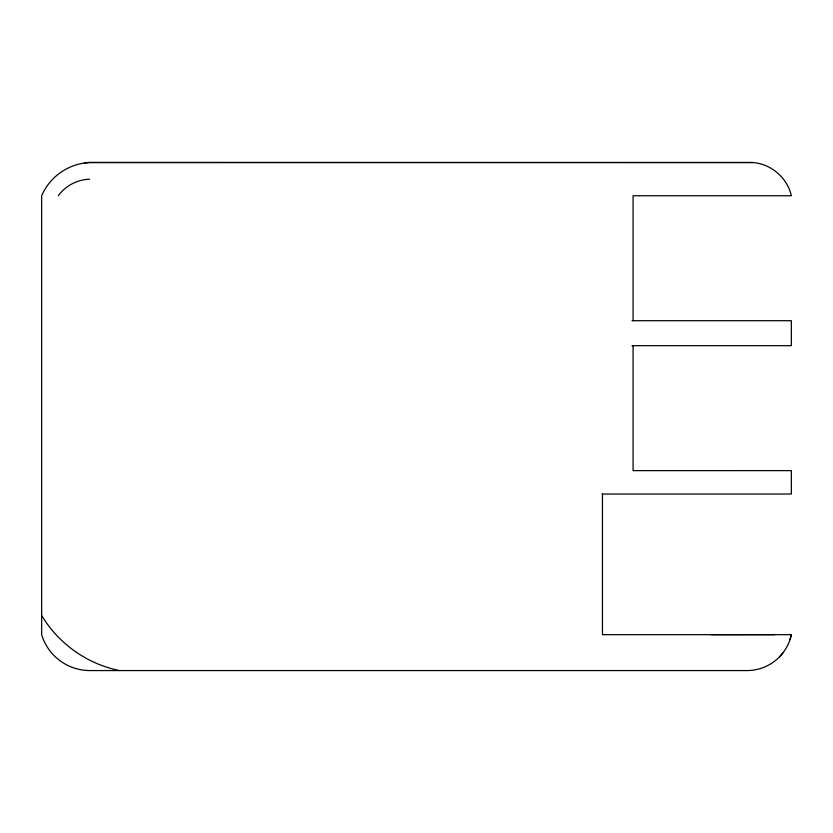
<?xml version="1.0" encoding="UTF-8"?>
<svg xmlns="http://www.w3.org/2000/svg" width="833" height="833" viewBox="0 0 833 833"><rect width="100%" height="100%" fill="white"/><g stroke="black" fill="none" stroke-linecap="round" stroke-linejoin="round"><path stroke-width="1.25" d="M602.467 494.031L602.467 634.673L791.35 634.673A45.336 45.336 0 0 1 747.732 670.565L89.662 670.565A50.449 50.449 0 0 1 41.65 634.673L41.65 195.745A55.342 55.342 0 0 1 89.662 162.508L752.688 162.529C771.004 163.737 787.393 177.825 791.35 195.745L633.08 195.745L633.08 320.695M790.017 639.567L791.35 634.673M58.289 195.797C65.422 185.79 77.354 179.47 89.641 179.22M779.553 656.8L782.874 652.957M84.539 163.049L89.662 162.435M89.662 162.508L752.688 162.529M632.018 320.695L791.35 320.695L791.35 345.685L632.018 345.685M602.072 494.031L791.35 494.031L791.35 470.624L633.08 470.635L633.08 345.685M711.215 634.694L774.69 634.652M119.088 670.565L111.33 668.607A119.431 119.431 0 0 1 46.117 622.386L41.65 615.587"/></g></svg>
